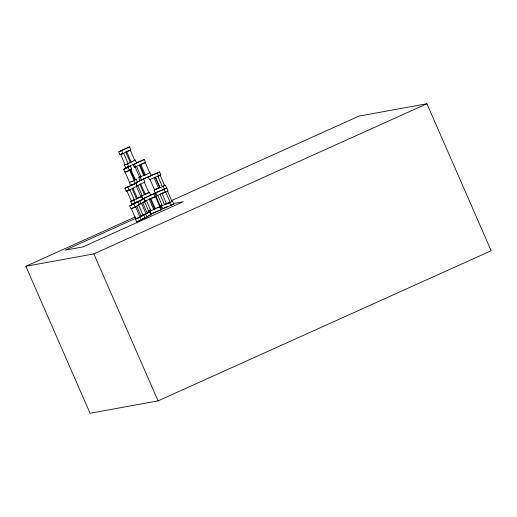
<?xml version="1.0" encoding="UTF-8"?>
<svg xmlns="http://www.w3.org/2000/svg" width="517" height="517" viewBox="0 0 517 517"><rect width="100%" height="100%" fill="white"/><g stroke="black" fill="none" stroke-linecap="round" stroke-linejoin="round"><path stroke-width="0.78" d="M153.976 193.875L154.9 193.184L156.166 196.085L155.242 196.77L145.122 201.048L143.855 198.153L153.976 193.875L155.242 196.77M145.122 201.048L146.046 200.363M155.326 208.894L150.822 198.586L151.403 198.153M157.782 207.621L160.671 206.399L161.937 209.295L150.893 214.264L149.626 211.363L150.55 210.678M149.626 211.363L160.464 206.542L155.953 196.227M160.671 206.399L159.747 207.084L161.013 209.986M123.66 169.427L125.851 167.844L130.394 165.931L131.661 168.833L129.47 170.416L124.927 172.329L123.66 169.427L128.203 167.514L130.394 165.931M129.812 169.912L130.795 169.201L135.299 179.509L134.317 180.22M135.241 183.625L137.432 182.042L136.165 179.141L133.974 180.724L135.241 183.625L130.698 185.545L129.431 182.643L134.161 180.595L129.657 170.28L125.114 172.2L129.618 182.507M130.698 185.545L131.796 184.75M129.702 205.902L138.117 201.766L139.383 204.667L135.228 207.065L130.969 208.803L129.702 205.902L138.117 201.766M136.398 202.257L144.101 198.412L145.367 201.313L139.086 204.577M141.199 216.397L143.067 215.318L138.562 205.003L136.695 206.083L141.251 216.5M139.732 217.373L143.888 214.975L145.154 217.877L140.999 220.274L136.746 222.013L135.48 219.111L139.732 217.373L140.999 220.274M147.183 213.043L149.051 211.964L144.547 201.649L142.679 202.729L147.235 213.146L144.398 214.303M146.983 216.927L151.138 214.523L149.872 211.627L145.716 214.025L146.983 216.927L142.731 218.659M136.746 222.013L139.512 220.416M157.368 173.169L159.579 171.954L160.845 174.849L149.549 179.722L148.276 176.82L157.368 173.169L158.635 176.071M162.551 186.288L165.35 185.164L166.616 188.065L155.32 192.931L154.053 190.03L155.875 189.035M149.995 179.477L154.499 189.791L159.966 187.387L157.071 180.756M165.35 185.164L162.377 186.689L157.866 176.375L160.076 175.16L164.58 185.474M155.32 192.931L156.425 192.324M163.967 189.468L166.797 188.007L168.064 190.909L157.039 195.549L155.772 192.647L163.967 189.468L165.24 192.369M162.861 192.925L160.037 194.386L164.542 204.7L166.661 203.601M166.552 203.847L170.242 202.418L165.737 192.104L162.047 193.539L166.552 203.847L168.322 202.935M169.744 202.683L172.568 201.223L173.835 204.118L162.81 208.758L161.543 205.863L169.744 202.683L171.011 205.579M162.81 208.758L164.929 207.666M118.71 151.817L129.586 146.88L130.853 149.781L122.988 153.62L119.976 154.712L118.71 151.817L129.586 146.88M119.976 154.712L121.405 154.014M125.463 152.185L130.258 150.001L134.763 160.315M133.851 160.638L135.364 160.096L136.63 162.991L125.747 167.928L124.481 165.026L125.915 164.328M135.364 160.096L127.492 163.934L128.765 166.836M125.747 167.928L129.328 166.183M137.083 181.945L143.668 179.108L144.934 182.003L137.07 185.849L135.803 182.947L143.668 179.108M124.927 188.24L135.809 183.309L137.076 186.21L129.211 190.049L126.2 191.141L124.927 188.24L135.809 183.309M126.2 191.141L127.628 190.443M130.704 201.456L141.58 196.518L142.847 199.42L131.971 204.357L130.704 201.456L134.278 199.711M144.049 194.722L148.844 192.537L144.333 182.223M141.574 196.163L149.439 192.318L150.706 195.219L142.841 199.058L141.574 196.163L140.068 196.706M136.184 198.922L140.979 196.744L136.475 186.43M131.971 204.357L136.973 201.908M136.527 162.784L144.295 159.546L145.561 162.448L134.297 167.282L133.031 164.38M144.295 159.546L134.498 164.018L135.764 166.92M134.297 167.282L135.693 166.642M140.837 164.542L145.342 174.856L144.43 175.082L139.92 164.774L145.251 162.532L149.756 172.846M138.802 177.596L150.072 172.756L151.339 175.657L140.068 180.491L138.802 177.596L141.005 176.588M143.7 175.36L145.8 174.397M144.43 175.082L145.691 174.507M140.068 180.491L142.169 179.535M143.571 178.895L147.772 176.982M171.437 200.648L358.94 116.125L426.939 103.749L491.15 250.726L158.06 400.875L90.061 413.251L25.85 266.274L135.409 216.888M147.907 211.253L150.854 209.928M153.795 208.603L155.262 207.937M159.675 205.953L161.879 204.958M135.422 218.478L65.187 250.138L82.978 246.9L183.205 201.72L173.15 203.549M160.289 207.265L161.756 206.606M25.85 266.274L93.848 253.899L426.939 103.749M149.84 195.323L154.9 193.184M150.822 198.586L155.378 196.66L159.882 206.968M154.163 209.146L155.611 208.538M151.817 213.579L161.937 209.295M130.362 169.376L131.661 168.833M134.866 179.69L136.165 179.141M130.885 181.79L132.184 181.241M143.946 201.895L145.367 201.313M138.724 204.667L141.561 203.511L146.065 213.818L142.169 215.473M137.961 205.243L139.383 204.667M148.457 212.203L149.872 211.627M141.051 216.138L143.888 214.975M137.703 217.948L139.125 217.366M148.301 215.686L151.138 214.523M141.606 219.324L145.154 217.877M150.486 175.606L159.579 171.954M159.443 175.412L160.845 174.849M157.239 188.485L159.966 187.387M154.053 190.03L163.139 186.378L164.406 189.28M165.634 203.905L168.096 202.955M165.634 207.298L167.87 206.432M170.856 205.275L173.835 204.118M129.967 162.5L131.221 162.041L126.717 151.733M124.481 165.026L128.158 163.611L123.653 153.297L120.642 154.389L125.146 164.703M139.538 184.407L140.798 183.955L145.303 194.269M136.23 186.068L137.735 185.525L142.24 195.833L140.734 196.382M141.341 199.969L142.847 199.42M167.502 191.193L172.012 201.507M156.425 179.283L155.462 177.079L154.085 177.835L158.59 188.149M155.313 177.402L159.818 187.716M157.73 195.277L162.235 205.592M139.344 165.285L143.849 175.593M140.269 177.228L141.535 180.129M125.864 152.218L130.368 162.532M139.945 184.44L144.45 194.754M146.382 200.518L150.886 210.826M130.271 169.834L134.775 180.149M121.721 150.725L122.988 153.62M131.421 173.596L132.384 175.806M128.203 167.514L129.47 170.416M139.945 200.809L141.212 203.711M132.94 188.156L137.444 198.47M132.087 188.647L136.591 198.961M127.945 187.154L129.211 190.049M133.716 200.363L134.982 203.265M133.961 204.163L135.228 207.065M93.848 253.899L158.06 400.875M150.156 198.625L149.226 199.31L153.73 209.624L154.661 208.939L150.156 198.625M135.577 206.865L131.324 208.597L135.829 218.911L140.081 217.172L135.577 206.865M129.87 189.726L126.859 190.818L131.363 201.132L134.381 200.04L129.87 189.726M136.591 166.539L135.124 166.907L139.629 177.215L141.096 176.853L136.591 166.539"/></g></svg>
